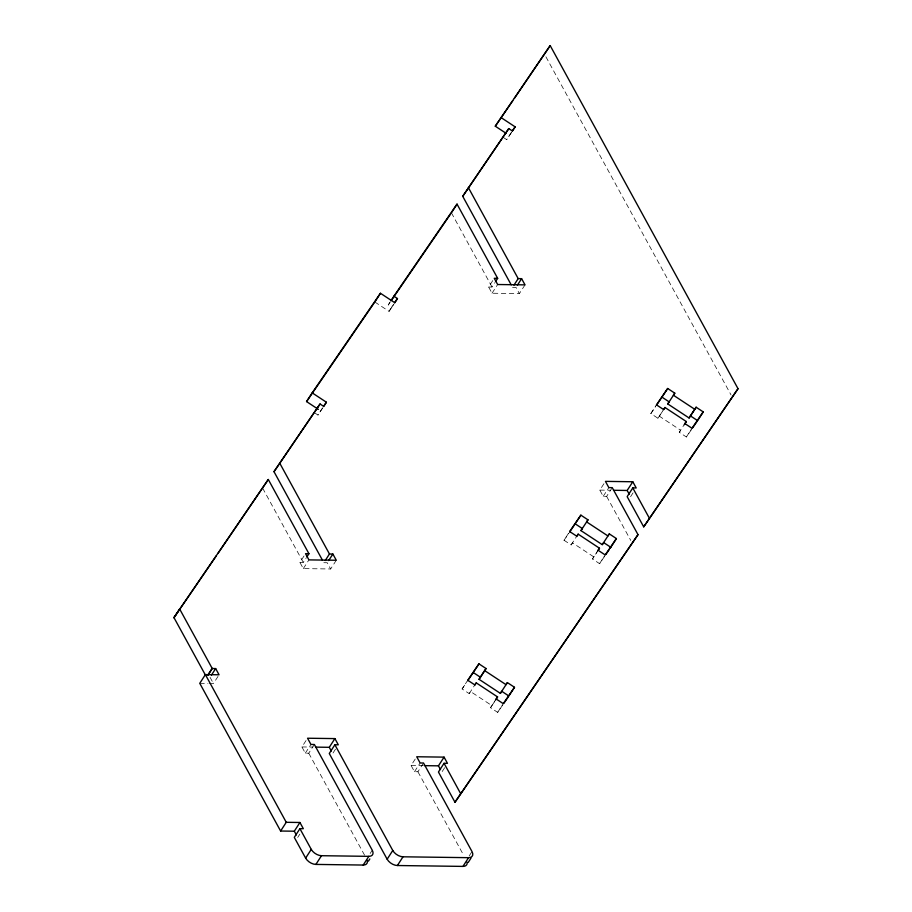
<?xml version="1.0" encoding="UTF-8"?>
<svg xmlns="http://www.w3.org/2000/svg" width="912" height="912" viewBox="0 0 912 912"><rect width="100%" height="100%" fill="white"/><g stroke="black" fill="none" stroke-linecap="round" stroke-linejoin="round"><path stroke-width="0.68" stroke-dasharray="4.56 3.42" d="M393.95 303.992L391.841 307.253L388.284 304.916L390.393 301.644M314.412 412.691L317.969 415.04L322.187 408.496M322.882 407.675L317.969 415.04M374.821 301.986L389.036 311.345L393.254 304.813M503.15 137.313L506.696 139.661L511.621 132.035M511.609 132.297L506.696 139.661M209.338 683.453L213.442 683.51L218.367 675.872M336.289 560.253L330.657 568.974L303.297 568.609L299.9 562.385L305.52 553.675M299.9 562.385L303.32 562.43L306.124 558.076M303.297 568.609L308.929 559.888M525.016 284.875L519.384 293.596L492.024 293.231L488.627 287.006L494.247 278.297M488.627 287.006L492.047 287.052L494.863 282.697M492.024 293.231L497.656 284.51M314.366 744.488L308.746 753.209L305.315 753.164L301.918 746.939L306.842 739.313M305.315 753.164L310.946 744.443M335.491 749.174L332.686 753.529L329.266 753.483M297.711 837.421L299.82 834.161M423.533 763.025L417.913 771.746L414.493 771.7L411.084 765.476L415.302 758.944M494.76 701.282L491.944 705.637L470.615 691.592L469.213 693.633L462.11 688.948L467.742 680.238M414.493 771.7L420.113 762.979M598.078 550.392L593.86 556.924L572.542 542.879L571.14 544.92L564.026 540.246L569.658 531.525M612.26 487.646L606.64 496.367L603.22 496.322L599.811 490.097L604.029 483.565M469.213 693.633L474.844 684.912M662.158 411.848L657.951 418.255L650.837 413.569L656.469 404.848M370.135 853.484L372.256 850.212M571.14 544.92L576.76 536.21M603.22 496.322L608.84 487.601M657.951 418.255L663.571 409.534M444.668 767.71L441.853 772.065L438.433 772.019M502.558 705.204L497.644 712.363L490.542 707.689L496.162 698.968M630.58 496.687L633.395 492.332M604.474 556.491L599.56 563.662L592.458 558.976L598.09 550.255M497.644 712.363L503.276 703.654M691.285 429.826L686.371 436.985L679.269 432.299L684.194 424.673M599.56 563.662L605.192 554.941M686.371 436.985L692.003 428.264M469.19 855.912L472.006 851.557M388.284 304.916L389.88 302.579M389.036 311.345L391.841 307.253M462.11 688.948L466.317 682.814M564.026 540.246L568.94 533.075M650.837 413.569L655.751 406.41M490.542 707.689L491.944 705.637M592.458 558.976L593.86 556.924M679.269 432.299L680.671 430.259L659.353 416.203M512.567 287.326L515.987 287.371L519.384 293.596M599.811 490.097L610.755 490.246M323.84 562.704L327.26 562.75L330.657 568.974M199.762 683.316L207.97 683.43M301.918 746.939L312.862 747.088M411.084 765.476L423.396 765.647M545.923 56.818L731.036 394.93M451.406 212.815L492.047 287.052M606.64 496.367L630.762 540.44M262.667 488.194L303.32 562.43M417.913 771.746L463.353 854.738M308.746 753.209L364.583 855.194M210.034 677.285L213.442 683.51"/><path stroke-width="1.37" d="M318.402 409.385L306.557 401.576L312.189 392.867L380.441 293.265L394.657 302.636L397.461 298.543L393.916 296.195L391.1 300.561M374.821 301.986L380.441 293.265M205.097 674.47L173.975 617.629L268.299 479.484L308.94 553.721L306.831 556.981M173.998 617.686L179.63 608.965M505.955 133.22L495.284 126.198L550.187 45.6L738.025 388.706L643.701 526.851L627.16 496.641L632.791 487.92L636.211 487.966L632.803 481.753L605.443 481.376L608.84 487.601L612.26 487.646L638.001 534.66L454.974 802.229L438.433 772.019L444.053 763.298L447.473 763.344L444.076 757.131L416.716 756.755L420.113 762.979L423.533 763.025L472.006 851.557A8.516 4.959 32.8 0 1 468.574 857.679L462.943 866.4L397.393 865.522A8.516 4.959 32.8 0 1 387.144 859.207L329.266 753.483L334.886 744.762L338.306 744.808L334.909 738.595L307.538 738.23L310.946 744.443L314.366 744.488L372.256 850.212A8.516 4.959 32.8 0 1 368.813 856.345L363.193 865.055L315.883 864.416A8.516 4.959 32.8 0 1 305.634 858.112L294.291 837.376L299.911 828.666L303.331 828.712L299.934 822.487L286.254 822.305L280.622 831.026L199.762 683.316L205.382 674.606L219.062 674.789L215.665 668.564L212.245 668.519L208.016 675.062M268.299 479.484L217.922 553.493M322.472 560.219L273.999 471.675L320.044 403.982L323.6 406.319L326.405 402.226L312.189 392.867M550.187 45.6L514.357 98.371M320.044 403.982L273.999 471.675M323.589 406.581L326.405 402.226M451.406 212.815L457.026 204.106L497.667 278.342L495.558 281.603M511.199 284.84L462.726 196.297L508.771 128.603L512.327 130.94L515.132 126.848L500.916 117.488M394.657 302.898L397.461 298.543M508.771 128.603L462.726 196.297M512.316 131.203L515.132 126.848M207.947 674.926L212.165 668.393M211.436 675.108L215.665 668.564M325.242 560.527L329.46 553.994L332.88 554.04L336.289 560.253L308.929 559.888L305.52 553.675L308.94 553.721M328.662 560.572L332.88 554.04M513.969 285.148L518.187 278.616L521.607 278.662L525.016 284.875L497.656 284.51L494.247 278.297L497.667 278.342M517.389 285.194L521.607 278.662M315.598 747.122L329.278 747.316L334.909 738.595M280.622 831.026L294.302 831.208L299.934 822.487M305.634 858.112L311.266 849.391L299.911 828.666M315.883 864.416L321.503 855.707L368.813 856.345M467.719 680.762L478.96 663.856L486.062 668.542L479.039 679.303L500.357 693.359L501.76 691.307L508.862 695.993L514.493 687.283L507.391 682.598L505.989 684.638L484.66 670.594L479.039 679.303M569.635 532.049L580.876 515.155L587.978 519.84L580.955 530.602L602.273 544.646L603.676 542.606L610.789 547.28L616.409 538.57L609.307 533.885L607.905 535.925L586.576 521.881L587.978 519.84M474.844 685.049L476.246 682.871L497.576 696.916L495.455 700.188M656.446 405.384L667.687 388.478L674.789 393.163L667.766 403.925L689.084 417.981L696.118 407.219L703.22 411.893L697.6 420.614L690.487 415.929M576.76 536.336L578.162 534.158L599.492 548.215L598.078 550.392M368.437 861.122L369.839 858.944M663.571 409.67L664.973 407.493L686.303 421.538L684.194 424.81M424.764 765.658L438.444 765.841L444.076 757.131M387.144 859.207L392.776 850.486L334.886 744.762M613.491 490.28L627.171 490.462L632.803 481.753M500.357 693.359L507.391 682.598M602.273 544.646L609.307 533.885M397.393 865.522L403.013 856.801L468.574 857.679M689.084 417.981L696.118 407.219M454.974 802.229L638.001 534.66M643.701 526.851L738.025 388.706M468.187 862.467L471.002 858.101M306.557 401.576L374.011 303.16M495.284 126.198L512.772 100.696M393.916 296.195L457.026 204.106M173.975 617.629L216.326 555.83M391.476 300.253L450.596 213.989M478.96 663.856L467.742 680.238L474.844 684.912L476.246 682.871M580.876 515.155L569.658 531.525L576.76 536.21L578.162 534.158M667.687 388.478L656.469 404.848L663.571 409.534L664.973 407.493M484.66 670.594L486.062 668.542M674.789 393.163L673.387 395.215L694.716 409.26M580.955 530.602L582.358 528.55L575.244 523.864M667.766 403.925L669.169 401.884L662.055 397.199M497.576 696.916L496.162 698.968L503.276 703.654L514.493 687.283M599.492 548.215L598.09 550.255L605.192 554.941L616.409 538.57M686.303 421.538L684.901 423.59L692.003 428.264L703.22 411.893M503.96 703.163L508.166 697.019M605.876 554.45L609.387 549.332M610.082 548.306L610.789 547.28M692.687 427.774L696.893 421.64M473.328 672.577L480.442 677.263M468.358 187.576L518.187 278.616M632.791 487.92L649.333 518.141M627.171 490.462L629.212 494.201M279.619 462.954L329.46 553.994M444.053 763.298L460.594 793.52M438.444 765.841L440.485 769.58M329.278 747.316L331.318 751.043M179.596 608.908L212.245 668.519M294.302 831.208L296.343 834.936M205.382 674.606L286.254 822.305M367.205 860.312A8.516 4.959 32.8 0 1 363.193 865.055M467.081 862.102A8.516 4.959 32.8 0 1 462.943 866.4M321.503 855.707A8.516 4.959 32.8 0 1 311.266 849.391M403.013 856.801A8.516 4.959 32.8 0 1 392.776 850.486"/></g></svg>
